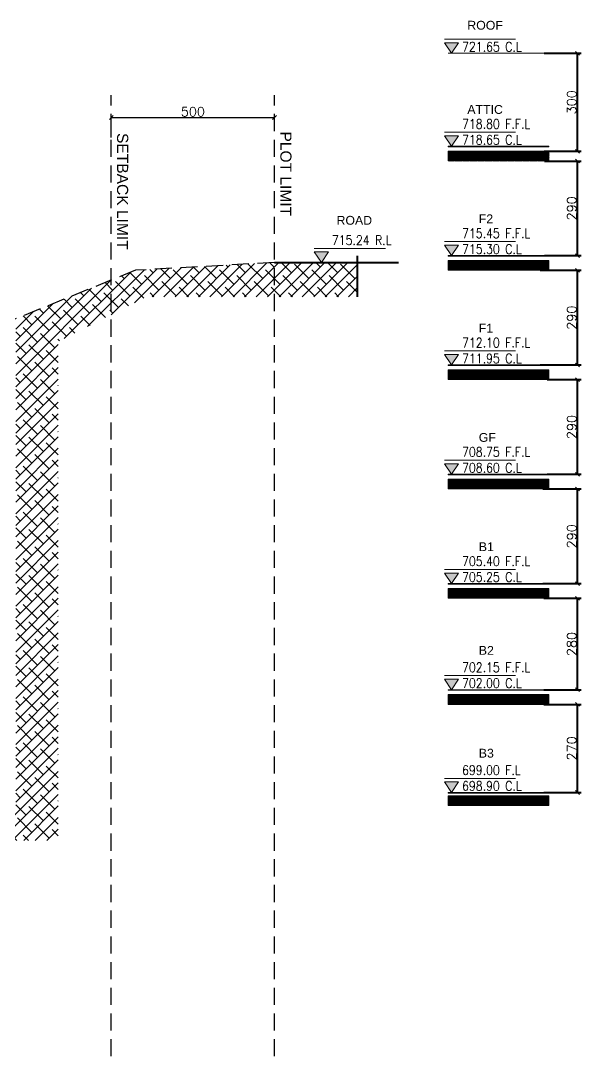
# Model space of a CAD drawing. Header units: metres. Extents: x -322116 to -321123, y -26723 to -26468.
# Drawn here: x -321881.54 to -321864.36, y -26722.59 to -26690.86 of the extents above; entities that cross this region are included whole.
import ezdxf

# ---------------------------------------------------------------- set-up
doc = ezdxf.new("R2010")
doc.units = ezdxf.units.M
doc.header["$LTSCALE"] = 7
doc.header["$MEASUREMENT"] = 0
doc.header["$PDMODE"] = 34
doc.header["$PDSIZE"] = 0.5
doc.linetypes.add('Keyplan G01-C$0$DASHED2', pattern=[0.375, 0.25, -0.125])
for name, color, linetype, lineweight in [('1363TX15X-AS301$0$A-FLOR-IDEN', 4, 'Continuous', 18), ('A-ANNO-TXT3', 6, 'Continuous', 30), ('A-GRID-DIMS', 142, 'Continuous', 9), ('A-WALL-BLWO', 7, 'Continuous', 40), ('L-Structure', 5, 'Continuous', 15), ('plaster', 1, 'Continuous', 0), ('STR HATCH', 8, 'Continuous', 9), ('STR HATCH @ 0.1', 8, 'Continuous', 9), ('STR HATCH @ 0.125', 8, 'Continuous', 9), ('STR HATCH @ 0.25', 8, 'Continuous', 9), ('STR HATCH @ 0.5', 8, 'Continuous', 9), ('STR HATCH @ 1', 8, 'Continuous', 9), ('STR HATCH @ 1000', 8, 'Continuous', 9), ('STR HATCH @ 2', 8, 'Continuous', 9), ('STR HATCH @ 200', 8, 'Continuous', 9), ('XREF-W09-A-ELEV04$0$A--SECT-TILE', 32, 'Continuous', 5)]:
    doc.layers.add(name, color=color, linetype=linetype, lineweight=lineweight)
doc.layers.add('Layer1', color=2, linetype='Continuous')
doc.styles.add('1363TX15X-AS301$0$EG_SIMPLEX', font='SIMPLEX.shx')
doc.styles.add('EG_SIMPLEX', font='SIMPLEX.shx')
doc.styles.get("Standard").update_dxf_attribs({"font": 'romans.shx', "height": 0.5})
doc.dimstyles.new('ERGA-M-0200', dxfattribs={"dimscale": 1.15, "dimtxt": 0.2, "dimasz": 0.2, "dimexe": 0.1, "dimexo": 0.1, "dimgap": 0.06, "dimtad": 1, "dimdec": 1, "dimlfac": 100, "dimrnd": 5, "dimdsep": 46, "dimtxsty": 'EG_SIMPLEX', "dimblk1": 'OBLIQUE', "dimblk2": 'OBLIQUE', "dimsah": 1, "dimcen": 0.3, "dimclrd": 256, "dimclre": 256, "dimclrt": 2, "dimadec": 0, "dimazin": 0, "dimtfac": 1, "dimtdec": 1, "dimtix": 1, "dimtmove": 2, "dimatfit": 3, "dimldrblk": 'OBLIQUE', "dimfxl": 1, "dimtolj": 1, "dimtzin": 0, "dimarcsym": 0})

# ---------------------------------------------------------------- blocks, each defined once
blk = doc.blocks.new('_OBLIQUE')
at = {"color": 0, "linetype": 'ByBlock'}
blk.add_line((-0.5, -0.5), (0.5, 0.5), dxfattribs=at)
blk = doc.blocks.new('*D27')
at = {"layer": 'A-GRID-DIMS', "lineweight": -2, "transparency": 16777216}
for p, q in [((-321878.762, -26694.439), (-321878.762, -26693.712)), ((-321878.762, -26693.827), (-321873.759, -26693.827)), ((-321873.759, -26693.918), (-321873.759, -26693.712))]:
    blk.add_line(p, q, dxfattribs=at)
at = {"layer": 'Defpoints', "color": 0, "transparency": 16777216}
for p in [(-321873.759, -26693.827), (-321873.759, -26694.033), (-321878.762, -26694.554, 0.001)]:
    blk.add_point(p, dxfattribs=at)
at = {"layer": 'A-GRID-DIMS', "lineweight": -2, "transparency": 16777216, "xscale": 0.115, "yscale": 0.115, "zscale": 0.115, "rotation": 180}
blk.add_blockref('_OBLIQUE', (-321878.762, -26693.827), dxfattribs=at)
at = {"layer": 'A-GRID-DIMS', "lineweight": -2, "transparency": 16777216, "xscale": 0.115, "yscale": 0.115, "zscale": 0.115}
blk.add_blockref('_OBLIQUE', (-321873.759, -26693.827), dxfattribs=at)
at = {"layer": 'A-GRID-DIMS', "color": 2, "transparency": 16777216, "insert": (-321876.261, -26693.649), "char_height": 0.2875, "attachment_point": 5, "style": 'EG_SIMPLEX'}
blk.add_mtext('\\A1;500', dxfattribs=at)
blk = doc.blocks.new('*U133')
blk.add_hatch(color=256).paths.add_polyline_path([(150, 225), (-150, 225), (0, 0)])
blk.add_line((-150, 300), (1362, 300))
blk.add_lwpolyline([(-150, 225), (150, 225), (0, 0)], close=True)
at = {"style": '1363TX15X-AS301$0$EG_SIMPLEX', "width": 0.85}
for tag, p in [('F.F.L.', (225, 375)), ('C.L.', (225, 39))]:
    blk.add_attdef(tag, p, '', height=200, dxfattribs=at)
blk = doc.blocks.new('TOPO')
at = {"layer": 'Layer1', "linetype": 'Keyplan G01-C$0$DASHED2', "ltscale": 0.3, "elevation": 0.001}
blk.add_lwpolyline([(-321873.759, -26698.269), (-321878.021, -26698.509), (-321882.959, -26700.509), (-321891.057, -26703.509), (-321903.336, -26707.509), (-321906.638, -26708.209), (-321907.321, -26708.509), (-321908.638, -26709.166), (-321909.064, -26709.509), (-321910.868, -26711.509), (-321912.73, -26713.509)], dxfattribs=at)
at = {"layer": '1363TX15X-AS301$0$A-FLOR-IDEN'}
ref = blk.add_blockref('*U133', (-321912.73, -26713.509, -177.001), dxfattribs=dict(at, xscale=0.00144, yscale=0.00144, zscale=0.00144))
ref.add_attrib('F.F.L.', '700 N.L', (-321912.406, -26712.969, -177.001), dxfattribs={"layer": '0', "height": 0.288, "style": '1363TX15X-AS301$0$EG_SIMPLEX', "width": 0.85})
blk = doc.blocks.new('*U576')
at = {"layer": 'STR HATCH @ 0.1'}
h = blk.add_hatch(dxfattribs=at)
h.set_pattern_fill('ANSI31', color=256, scale=0.001)
h.set_pattern_definition([(45, (-299.711407287, -219.896720744), (-8.8388347648e-06, 8.8388347648e-06), [])])
h.paths.add_polyline_path([(-321867.28, -26694.859), (-321864.196, -26694.859), (-321864.202, -26695.159), (-321867.285, -26695.159)])
h.paths.add_polyline_path([(-321867.285, -26698.209), (-321864.202, -26698.209), (-321864.202, -26698.509), (-321867.285, -26698.509)])
h.paths.add_polyline_path([(-321867.285, -26701.559), (-321864.202, -26701.559), (-321864.202, -26701.859), (-321867.285, -26701.859)])
h.paths.add_polyline_path([(-321867.285, -26704.909), (-321864.202, -26704.909), (-321864.202, -26705.209), (-321867.285, -26705.209)])
h.paths.add_polyline_path([(-321867.285, -26708.259), (-321864.202, -26708.259), (-321864.202, -26708.559), (-321867.285, -26708.559)])
h.paths.add_polyline_path([(-321867.285, -26711.509), (-321864.202, -26711.509), (-321864.202, -26711.809), (-321867.285, -26711.809)])
h.paths.add_polyline_path([(-321867.285, -26714.609), (-321864.202, -26714.609), (-321864.202, -26714.909), (-321867.285, -26714.909)])
at = {"layer": 'STR HATCH @ 0.125'}
h = blk.add_hatch(dxfattribs=at)
h.set_pattern_fill('ANSI31', color=256, scale=0.001)
h.set_pattern_definition([(45, (-299.711407287, -219.896720744), (-1.1048543456e-05, 1.1048543456e-05), [])])
h.paths.add_polyline_path([(-321867.28, -26694.859), (-321864.196, -26694.859), (-321864.202, -26695.159), (-321867.285, -26695.159)])
h.paths.add_polyline_path([(-321867.285, -26698.209), (-321864.202, -26698.209), (-321864.202, -26698.509), (-321867.285, -26698.509)])
h.paths.add_polyline_path([(-321867.285, -26701.559), (-321864.202, -26701.559), (-321864.202, -26701.859), (-321867.285, -26701.859)])
h.paths.add_polyline_path([(-321867.285, -26704.909), (-321864.202, -26704.909), (-321864.202, -26705.209), (-321867.285, -26705.209)])
h.paths.add_polyline_path([(-321867.285, -26708.259), (-321864.202, -26708.259), (-321864.202, -26708.559), (-321867.285, -26708.559)])
h.paths.add_polyline_path([(-321867.285, -26711.509), (-321864.202, -26711.509), (-321864.202, -26711.809), (-321867.285, -26711.809)])
h.paths.add_polyline_path([(-321867.285, -26714.609), (-321864.202, -26714.609), (-321864.202, -26714.909), (-321867.285, -26714.909)])
at = {"layer": 'STR HATCH @ 0.25'}
h = blk.add_hatch(dxfattribs=at)
h.set_pattern_fill('ANSI31', color=256, scale=0.001)
h.set_pattern_definition([(45, (-299.711407287, -219.896720744), (-2.20970869121e-05, 2.20970869121e-05), [])])
h.paths.add_polyline_path([(-321867.28, -26694.859), (-321864.196, -26694.859), (-321864.202, -26695.159), (-321867.285, -26695.159)])
h.paths.add_polyline_path([(-321867.285, -26698.209), (-321864.202, -26698.209), (-321864.202, -26698.509), (-321867.285, -26698.509)])
h.paths.add_polyline_path([(-321867.285, -26701.559), (-321864.202, -26701.559), (-321864.202, -26701.859), (-321867.285, -26701.859)])
h.paths.add_polyline_path([(-321867.285, -26704.909), (-321864.202, -26704.909), (-321864.202, -26705.209), (-321867.285, -26705.209)])
h.paths.add_polyline_path([(-321867.285, -26708.259), (-321864.202, -26708.259), (-321864.202, -26708.559), (-321867.285, -26708.559)])
h.paths.add_polyline_path([(-321867.285, -26711.509), (-321864.202, -26711.509), (-321864.202, -26711.809), (-321867.285, -26711.809)])
h.paths.add_polyline_path([(-321867.285, -26714.609), (-321864.202, -26714.609), (-321864.202, -26714.909), (-321867.285, -26714.909)])
at = {"layer": 'STR HATCH @ 0.5'}
h = blk.add_hatch(dxfattribs=at)
h.set_pattern_fill('ANSI31', color=256, scale=0.001)
h.set_pattern_definition([(45, (-299.711407287, -219.896720744), (-4.41941738242e-05, 4.41941738242e-05), [])])
h.paths.add_polyline_path([(-321867.28, -26694.859), (-321864.196, -26694.859), (-321864.202, -26695.159), (-321867.285, -26695.159)])
h.paths.add_polyline_path([(-321867.285, -26698.209), (-321864.202, -26698.209), (-321864.202, -26698.509), (-321867.285, -26698.509)])
h.paths.add_polyline_path([(-321867.285, -26701.559), (-321864.202, -26701.559), (-321864.202, -26701.859), (-321867.285, -26701.859)])
h.paths.add_polyline_path([(-321867.285, -26704.909), (-321864.202, -26704.909), (-321864.202, -26705.209), (-321867.285, -26705.209)])
h.paths.add_polyline_path([(-321867.285, -26708.259), (-321864.202, -26708.259), (-321864.202, -26708.559), (-321867.285, -26708.559)])
h.paths.add_polyline_path([(-321867.285, -26711.509), (-321864.202, -26711.509), (-321864.202, -26711.809), (-321867.285, -26711.809)])
h.paths.add_polyline_path([(-321867.285, -26714.609), (-321864.202, -26714.609), (-321864.202, -26714.909), (-321867.285, -26714.909)])
at = {"layer": 'STR HATCH @ 1'}
h = blk.add_hatch(dxfattribs=at)
h.set_pattern_fill('ANSI31', color=256, scale=0.001)
h.set_pattern_definition([(45, (-299.71140729, -219.89672074), (-8.83883476483e-05, 8.83883476483e-05), [])])
h.paths.add_polyline_path([(-321867.28, -26694.859), (-321864.196, -26694.859), (-321864.202, -26695.159), (-321867.285, -26695.159)])
h.paths.add_polyline_path([(-321867.285, -26698.209), (-321864.202, -26698.209), (-321864.202, -26698.509), (-321867.285, -26698.509)])
h.paths.add_polyline_path([(-321867.285, -26701.559), (-321864.202, -26701.559), (-321864.202, -26701.859), (-321867.285, -26701.859)])
h.paths.add_polyline_path([(-321867.285, -26704.909), (-321864.202, -26704.909), (-321864.202, -26705.209), (-321867.285, -26705.209)])
h.paths.add_polyline_path([(-321867.285, -26708.259), (-321864.202, -26708.259), (-321864.202, -26708.559), (-321867.285, -26708.559)])
h.paths.add_polyline_path([(-321867.285, -26711.509), (-321864.202, -26711.509), (-321864.202, -26711.809), (-321867.285, -26711.809)])
h.paths.add_polyline_path([(-321867.285, -26714.609), (-321864.202, -26714.609), (-321864.202, -26714.909), (-321867.285, -26714.909)])
at = {"layer": 'STR HATCH @ 1000'}
h = blk.add_hatch(dxfattribs=at)
h.set_pattern_fill('ANSI31', color=256, scale=0.001)
h.set_pattern_definition([(45, (-299.71141, -219.89672), (-0.08838834765, 0.08838834765), [])])
h.paths.add_polyline_path([(-321867.28, -26694.859), (-321864.196, -26694.859), (-321864.202, -26695.159), (-321867.285, -26695.159)])
h.paths.add_polyline_path([(-321867.285, -26698.209), (-321864.202, -26698.209), (-321864.202, -26698.509), (-321867.285, -26698.509)])
h.paths.add_polyline_path([(-321867.285, -26701.559), (-321864.202, -26701.559), (-321864.202, -26701.859), (-321867.285, -26701.859)])
h.paths.add_polyline_path([(-321867.285, -26704.909), (-321864.202, -26704.909), (-321864.202, -26705.209), (-321867.285, -26705.209)])
h.paths.add_polyline_path([(-321867.285, -26708.259), (-321864.202, -26708.259), (-321864.202, -26708.559), (-321867.285, -26708.559)])
h.paths.add_polyline_path([(-321867.285, -26711.509), (-321864.202, -26711.509), (-321864.202, -26711.809), (-321867.285, -26711.809)])
h.paths.add_polyline_path([(-321867.285, -26714.609), (-321864.202, -26714.609), (-321864.202, -26714.909), (-321867.285, -26714.909)])
at = {"layer": 'STR HATCH @ 2'}
h = blk.add_hatch(dxfattribs=at)
h.set_pattern_fill('ANSI31', color=256, scale=0.001)
h.set_pattern_definition([(45, (-299.71140729, -219.89672074), (-0.0001767766952966, 0.0001767766952966), [])])
h.paths.add_polyline_path([(-321867.28, -26694.859), (-321864.196, -26694.859), (-321864.202, -26695.159), (-321867.285, -26695.159)])
h.paths.add_polyline_path([(-321867.285, -26698.209), (-321864.202, -26698.209), (-321864.202, -26698.509), (-321867.285, -26698.509)])
h.paths.add_polyline_path([(-321867.285, -26701.559), (-321864.202, -26701.559), (-321864.202, -26701.859), (-321867.285, -26701.859)])
h.paths.add_polyline_path([(-321867.285, -26704.909), (-321864.202, -26704.909), (-321864.202, -26705.209), (-321867.285, -26705.209)])
h.paths.add_polyline_path([(-321867.285, -26708.259), (-321864.202, -26708.259), (-321864.202, -26708.559), (-321867.285, -26708.559)])
h.paths.add_polyline_path([(-321867.285, -26711.509), (-321864.202, -26711.509), (-321864.202, -26711.809), (-321867.285, -26711.809)])
h.paths.add_polyline_path([(-321867.285, -26714.609), (-321864.202, -26714.609), (-321864.202, -26714.909), (-321867.285, -26714.909)])
at = {"layer": 'STR HATCH @ 200'}
h = blk.add_hatch(dxfattribs=at)
h.set_pattern_fill('ANSI31', color=256, scale=0.001)
h.set_pattern_definition([(45, (-299.711407, -219.89672), (-0.0176776695297, 0.0176776695297), [])])
h.paths.add_polyline_path([(-321867.28, -26694.859), (-321864.196, -26694.859), (-321864.202, -26695.159), (-321867.285, -26695.159)])
h.paths.add_polyline_path([(-321867.285, -26698.209), (-321864.202, -26698.209), (-321864.202, -26698.509), (-321867.285, -26698.509)])
h.paths.add_polyline_path([(-321867.285, -26701.559), (-321864.202, -26701.559), (-321864.202, -26701.859), (-321867.285, -26701.859)])
h.paths.add_polyline_path([(-321867.285, -26704.909), (-321864.202, -26704.909), (-321864.202, -26705.209), (-321867.285, -26705.209)])
h.paths.add_polyline_path([(-321867.285, -26708.259), (-321864.202, -26708.259), (-321864.202, -26708.559), (-321867.285, -26708.559)])
h.paths.add_polyline_path([(-321867.285, -26711.509), (-321864.202, -26711.509), (-321864.202, -26711.809), (-321867.285, -26711.809)])
h.paths.add_polyline_path([(-321867.285, -26714.609), (-321864.202, -26714.609), (-321864.202, -26714.909), (-321867.285, -26714.909)])
blk = doc.blocks.new('*D95')
at = {"layer": 'A-GRID-DIMS', "lineweight": -2, "transparency": 16777216}
for p, q in [((-321864.333, -26695.159), (-321863.211, -26695.159)), ((-321863.326, -26698.059), (-321863.326, -26695.159)), ((-321864.333, -26698.059), (-321863.211, -26698.059))]:
    blk.add_line(p, q, dxfattribs=at)
at = {"layer": 'Defpoints', "color": 0, "transparency": 16777216}
for p in [(-321864.448, -26695.159), (-321863.326, -26695.159), (-321864.448, -26698.059)]:
    blk.add_point(p, dxfattribs=at)
at = {"layer": 'A-GRID-DIMS', "lineweight": -2, "transparency": 16777216, "xscale": 0.115, "yscale": 0.115, "zscale": 0.115}
for p, rotation in [((-321863.326, -26695.159), 90), ((-321863.326, -26698.059), 270)]:
    blk.add_blockref('_OBLIQUE', p, dxfattribs=dict(at, rotation=rotation))
at = {"layer": 'A-GRID-DIMS', "color": 2, "transparency": 16777216, "insert": (-321863.504, -26696.609), "char_height": 0.2875, "attachment_point": 5, "rotation": 90, "style": 'EG_SIMPLEX'}
blk.add_mtext('\\A1;290', dxfattribs=at)
blk = doc.blocks.new('*D96')
at = {"layer": 'A-GRID-DIMS', "lineweight": -2, "transparency": 16777216}
for p, q in [((-321864.351, -26691.859), (-321863.211, -26691.859)), ((-321863.326, -26694.859), (-321863.326, -26691.859)), ((-321864.351, -26694.859), (-321863.211, -26694.859))]:
    blk.add_line(p, q, dxfattribs=at)
at = {"layer": 'Defpoints', "color": 0, "transparency": 16777216}
for p in [(-321864.466, -26691.859, -0.001), (-321863.326, -26691.859), (-321864.466, -26694.859)]:
    blk.add_point(p, dxfattribs=at)
at = {"layer": 'A-GRID-DIMS', "lineweight": -2, "transparency": 16777216, "xscale": 0.115, "yscale": 0.115, "zscale": 0.115}
for p, rotation in [((-321863.326, -26691.859), 90), ((-321863.326, -26694.859), 270)]:
    blk.add_blockref('_OBLIQUE', p, dxfattribs=dict(at, rotation=rotation))
at = {"layer": 'A-GRID-DIMS', "color": 2, "transparency": 16777216, "insert": (-321863.504, -26693.359), "char_height": 0.2875, "attachment_point": 5, "rotation": 90, "style": 'EG_SIMPLEX'}
blk.add_mtext('\\A1;300', dxfattribs=at)
blk = doc.blocks.new('*D97')
at = {"layer": 'A-GRID-DIMS', "lineweight": -2, "transparency": 16777216}
for p, q in [((-321864.362, -26708.559), (-321863.211, -26708.559)), ((-321863.326, -26711.359), (-321863.326, -26708.559)), ((-321864.362, -26711.359), (-321863.211, -26711.359))]:
    blk.add_line(p, q, dxfattribs=at)
at = {"layer": 'Defpoints', "color": 0, "transparency": 16777216}
for p in [(-321864.477, -26708.559, 0.001), (-321863.326, -26708.559), (-321864.477, -26711.359, 0.001)]:
    blk.add_point(p, dxfattribs=at)
at = {"layer": 'A-GRID-DIMS', "lineweight": -2, "transparency": 16777216, "xscale": 0.115, "yscale": 0.115, "zscale": 0.115}
for p, rotation in [((-321863.326, -26708.559), 90), ((-321863.326, -26711.359), 270)]:
    blk.add_blockref('_OBLIQUE', p, dxfattribs=dict(at, rotation=rotation))
at = {"layer": 'A-GRID-DIMS', "color": 2, "transparency": 16777216, "insert": (-321863.504, -26709.959), "char_height": 0.2875, "attachment_point": 5, "rotation": 90, "style": 'EG_SIMPLEX'}
blk.add_mtext('\\A1;280', dxfattribs=at)
blk = doc.blocks.new('*D98')
at = {"layer": 'A-GRID-DIMS', "lineweight": -2, "transparency": 16777216}
for p, q in [((-321864.387, -26705.209), (-321863.211, -26705.209)), ((-321863.326, -26708.109), (-321863.326, -26705.209)), ((-321864.387, -26708.109), (-321863.211, -26708.109))]:
    blk.add_line(p, q, dxfattribs=at)
at = {"layer": 'Defpoints', "color": 0, "transparency": 16777216}
for p in [(-321864.502, -26705.209), (-321863.326, -26705.209), (-321864.502, -26708.109, 0.001)]:
    blk.add_point(p, dxfattribs=at)
at = {"layer": 'A-GRID-DIMS', "lineweight": -2, "transparency": 16777216, "xscale": 0.115, "yscale": 0.115, "zscale": 0.115}
for p, rotation in [((-321863.326, -26705.209), 90), ((-321863.326, -26708.109), 270)]:
    blk.add_blockref('_OBLIQUE', p, dxfattribs=dict(at, rotation=rotation))
at = {"layer": 'A-GRID-DIMS', "color": 2, "transparency": 16777216, "insert": (-321863.504, -26706.659), "char_height": 0.2875, "attachment_point": 5, "rotation": 90, "style": 'EG_SIMPLEX'}
blk.add_mtext('\\A1;290', dxfattribs=at)
blk = doc.blocks.new('*D99')
at = {"layer": 'A-GRID-DIMS', "lineweight": -2, "transparency": 16777216}
for p, q in [((-321864.256, -26701.859), (-321863.211, -26701.859)), ((-321863.326, -26704.759), (-321863.326, -26701.859)), ((-321864.256, -26704.759), (-321863.211, -26704.759))]:
    blk.add_line(p, q, dxfattribs=at)
at = {"layer": 'Defpoints', "color": 0, "transparency": 16777216}
for p in [(-321864.371, -26701.859), (-321863.326, -26701.859), (-321864.371, -26704.759)]:
    blk.add_point(p, dxfattribs=at)
at = {"layer": 'A-GRID-DIMS', "lineweight": -2, "transparency": 16777216, "xscale": 0.115, "yscale": 0.115, "zscale": 0.115}
for p, rotation in [((-321863.326, -26701.859), 90), ((-321863.326, -26704.759), 270)]:
    blk.add_blockref('_OBLIQUE', p, dxfattribs=dict(at, rotation=rotation))
at = {"layer": 'A-GRID-DIMS', "color": 2, "transparency": 16777216, "insert": (-321863.504, -26703.309), "char_height": 0.2875, "attachment_point": 5, "rotation": 90, "style": 'EG_SIMPLEX'}
blk.add_mtext('\\A1;290', dxfattribs=at)
blk = doc.blocks.new('*D100')
at = {"layer": 'A-GRID-DIMS', "lineweight": -2, "transparency": 16777216}
for p, q in [((-321864.468, -26698.509), (-321863.211, -26698.509)), ((-321863.326, -26701.409), (-321863.326, -26698.509)), ((-321864.468, -26701.409), (-321863.211, -26701.409))]:
    blk.add_line(p, q, dxfattribs=at)
at = {"layer": 'Defpoints', "color": 0, "transparency": 16777216}
for p in [(-321864.583, -26698.509), (-321863.326, -26698.509), (-321864.583, -26701.409)]:
    blk.add_point(p, dxfattribs=at)
at = {"layer": 'A-GRID-DIMS', "lineweight": -2, "transparency": 16777216, "xscale": 0.115, "yscale": 0.115, "zscale": 0.115}
for p, rotation in [((-321863.326, -26698.509), 90), ((-321863.326, -26701.409), 270)]:
    blk.add_blockref('_OBLIQUE', p, dxfattribs=dict(at, rotation=rotation))
at = {"layer": 'A-GRID-DIMS', "color": 2, "transparency": 16777216, "insert": (-321863.504, -26699.959), "char_height": 0.2875, "attachment_point": 5, "rotation": 90, "style": 'EG_SIMPLEX'}
blk.add_mtext('\\A1;290', dxfattribs=at)
blk = doc.blocks.new('*D101')
at = {"layer": 'A-GRID-DIMS', "lineweight": -2, "transparency": 16777216}
for p, q in [((-321864.362, -26711.809), (-321863.211, -26711.809)), ((-321863.326, -26714.509), (-321863.326, -26711.809)), ((-321864.362, -26714.509), (-321863.211, -26714.509))]:
    blk.add_line(p, q, dxfattribs=at)
at = {"layer": 'Defpoints', "color": 0, "transparency": 16777216}
for p in [(-321864.477, -26711.809, 0.001), (-321863.326, -26711.809), (-321864.477, -26714.509, 0.001)]:
    blk.add_point(p, dxfattribs=at)
at = {"layer": 'A-GRID-DIMS', "lineweight": -2, "transparency": 16777216, "xscale": 0.115, "yscale": 0.115, "zscale": 0.115}
for p, rotation in [((-321863.326, -26711.809), 90), ((-321863.326, -26714.509), 270)]:
    blk.add_blockref('_OBLIQUE', p, dxfattribs=dict(at, rotation=rotation))
at = {"layer": 'A-GRID-DIMS', "color": 2, "transparency": 16777216, "insert": (-321863.504, -26713.159), "char_height": 0.2875, "attachment_point": 5, "rotation": 90, "style": 'EG_SIMPLEX'}
blk.add_mtext('\\A1;270', dxfattribs=at)
blk = doc.blocks.new('N666')
at = {"layer": 'L-Structure', "linetype": 'Continuous'}
blk.add_line((-321864.2019, -26691.8587, -0.0005), (-321867.2854, -26691.8587, -0.0005), dxfattribs=at)
for points in [[(-321867.2854, -26694.8587), (-321864.2019, -26694.8587), (-321864.2019, -26695.1587), (-321867.2854, -26695.1587)], [(-321867.2854, -26698.2087), (-321864.2019, -26698.2087), (-321864.2019, -26698.5087), (-321867.2854, -26698.5087)], [(-321867.2854, -26701.5587), (-321864.2019, -26701.5587), (-321864.2019, -26701.8587), (-321867.2854, -26701.8587)], [(-321867.2854, -26704.9087), (-321864.2019, -26704.9087), (-321864.2019, -26705.2087), (-321867.2854, -26705.2087)]]:
    blk.add_lwpolyline(points, close=True, dxfattribs=at)
at = {"layer": 'L-Structure', "linetype": 'Continuous', "elevation": 0.0007}
for points in [[(-321867.2854, -26708.2587), (-321864.2019, -26708.2587), (-321864.2019, -26708.5587), (-321867.2854, -26708.5587)], [(-321867.2854, -26711.5087), (-321864.2019, -26711.5087), (-321864.2019, -26711.8087), (-321867.2854, -26711.8087)], [(-321867.2854, -26714.6087), (-321864.2019, -26714.6087), (-321864.2019, -26714.9087), (-321867.2854, -26714.9087)]]:
    blk.add_lwpolyline(points, close=True, dxfattribs=at)
at = {"layer": 'XREF-W09-A-ELEV04$0$A--SECT-TILE'}
for points in [[(-321867.2854, -26694.7087), (-321864.2019, -26694.7087), (-321864.2019, -26694.7287), (-321867.2854, -26694.7287)], [(-321867.2854, -26698.0587), (-321864.2019, -26698.0587), (-321864.2019, -26698.0787), (-321867.2854, -26698.0787)], [(-321867.2854, -26701.4087), (-321864.2019, -26701.4087), (-321864.2019, -26701.4287), (-321867.2854, -26701.4287)], [(-321867.2854, -26704.7587), (-321864.2019, -26704.7587), (-321864.2019, -26704.7787), (-321867.2854, -26704.7787)]]:
    blk.add_lwpolyline(points, close=True, dxfattribs=at)
at = {"layer": 'XREF-W09-A-ELEV04$0$A--SECT-TILE', "elevation": 0.0007}
for points in [[(-321867.2854, -26708.1087), (-321864.2019, -26708.1087), (-321864.2019, -26708.1287), (-321867.2854, -26708.1287)], [(-321867.2854, -26711.3587), (-321864.2019, -26711.3587), (-321864.2019, -26711.3787), (-321867.2854, -26711.3787)], [(-321867.2854, -26714.5087), (-321864.2019, -26714.5087), (-321864.2019, -26714.5287), (-321867.2854, -26714.5287)]]:
    blk.add_lwpolyline(points, close=True, dxfattribs=at)
at = {"layer": '1363TX15X-AS301$0$A-FLOR-IDEN'}
ref = blk.add_blockref('*U133', (-321867.1864, -26691.8587, -0.0005), dxfattribs=dict(at, xscale=0.00144, yscale=0.00144, zscale=0.00144))
ref.add_attrib('C.L.', '721.65 C.L', (-321866.8624, -26691.8021, -0.0005), dxfattribs={"layer": '0', "height": 0.288, "style": '1363TX15X-AS301$0$EG_SIMPLEX', "width": 0.85})
at = {"layer": '1363TX15X-AS301$0$A-FLOR-IDEN', "xscale": 0.00144, "yscale": 0.00144, "zscale": 0.00144}
for p, values in [((-321867.1864, -26694.7087, 0.0007), {'C.L.': '718.65 C.L', 'F.F.L.': '718.80 F.F.L'}), ((-321867.1864, -26698.0587, 0.0007), {'C.L.': '715.30 C.L', 'F.F.L.': '715.45 F.F.L'}), ((-321867.1864, -26701.4087, 0.0007), {'C.L.': '711.95 C.L', 'F.F.L.': '712.10 F.F.L'}), ((-321867.1864, -26704.7587, 0.0007), {'C.L.': '708.60 C.L', 'F.F.L.': '708.75 F.F.L'}), ((-321867.1864, -26708.1087, 0.0007), {'C.L.': '705.25 C.L', 'F.F.L.': '705.40 F.F.L'}), ((-321867.1864, -26711.3587, 0.0007), {'C.L.': '702.00 C.L', 'F.F.L.': '702.15 F.F.L'}), ((-321867.1864, -26714.5087, 0.0007), {'C.L.': '698.90 C.L', 'F.F.L.': '699.00 F.L'})]:
    blk.add_blockref('*U133', p, dxfattribs=at).add_auto_attribs(values)
at = {"layer": 'STR HATCH'}
blk.add_blockref('*U576', (0, 0), dxfattribs=at)
at = {"layer": 'A-ANNO-TXT3', "lineweight": 5, "char_height": 0.27, "attachment_point": 1, "rotation": 359.90083}
for s, insert in [('\\A1;{\\fArial Unicode MS|b0|i0|c0|p34;ROOF}', (-321866.702, -26690.8635, -0.0012)), ('\\A1;{\\fArial Unicode MS|b0|i0|c0|p34;ATTIC}', (-321866.702, -26693.4437)), ('\\A1;{\\fArial Unicode MS|b0|i0|c0|p34;F2}', (-321866.3509, -26696.7937)), ('\\A1;{\\fArial Unicode MS|b0|i0|c0|p34;F1}', (-321866.3509, -26700.1437)), ('\\A1;{\\fArial Unicode MS|b0|i0|c0|p34;GF}', (-321866.3509, -26703.4937)), ('\\A1;{\\fArial Unicode MS|b0|i0|c0|p34;B2 }', (-321866.3509, -26710.0202)), ('\\A1;{\\fArial Unicode MS|b0|i0|c0|p34;B3}', (-321866.3509, -26713.1702))]:
    blk.add_mtext_dynamic_manual_height_columns(s, width=1.423931, gutter_width=3.0774, heights=[0.4674], dxfattribs=dict(at, insert=insert))
at = {"layer": 'A-ANNO-TXT3', "lineweight": 5, "insert": (-321866.3509, -26706.8437), "char_height": 0.27, "width": 5.925218, "attachment_point": 1, "rotation": 359.90083}
blk.add_mtext('\\A1;{\\fArial Unicode MS|b0|i0|c0|p34;B1\\P}', dxfattribs=at)
at = {"layer": 'A-GRID-DIMS'}
for base, p1, p2, picture, middle in [((-321863.3258, -26691.8587), (-321864.4663, -26694.8587), (-321864.4663, -26691.8587, -0.0005), '*D96', (-321863.5041, -26693.3587)), ((-321863.3258, -26695.1587), (-321864.4476, -26698.0587), (-321864.4476, -26695.1587), '*D95', (-321863.5041, -26696.6087)), ((-321863.3258, -26698.5087), (-321864.5833, -26701.4087), (-321864.5833, -26698.5087), '*D100', (-321863.5041, -26699.9587)), ((-321863.3258, -26701.8587), (-321864.3714, -26704.7587), (-321864.3714, -26701.8587), '*D99', (-321863.5041, -26703.3087)), ((-321863.3258, -26705.2087), (-321864.5017, -26708.1087, 0.0007), (-321864.5017, -26705.2087), '*D98', (-321863.5041, -26706.6587)), ((-321863.3258, -26708.5587), (-321864.477, -26711.3587, 0.0007), (-321864.477, -26708.5587, 0.0007), '*D97', (-321863.5041, -26709.9587)), ((-321863.3258, -26711.8087), (-321864.477, -26714.5087, 0.0007), (-321864.477, -26711.8087, 0.0007), '*D101', (-321863.5041, -26713.1587))]:
    dim = blk.add_linear_dim(base=base, p1=p1, p2=p2, angle=90, dimstyle='ERGA-M-0200', override={"dimtxt": 0.25, "dimasz": 0.1, "dimgap": 0.03, "dimfxl": 100}, dxfattribs=at)
    dim.commit()
    dim.dimension.update_dxf_attribs({"geometry": picture, "text_midpoint": middle})

msp = doc.modelspace()

# ---------------------------------------------------------------- hatches: boundary and pattern name
at = {"layer": 'plaster'}
h = msp.add_hatch(dxfattribs=at)
h.set_pattern_fill('ANSI38', color=256, scale=2)
h.paths.add_polyline_path([(-321871.2168, -26698.2687), (-321873.7587, -26698.2687), (-321873.7587, -26699.3162), (-321871.2168, -26699.3162)])
h.paths.add_polyline_path([(-321873.7587, -26698.2687), (-321878.021, -26698.5087), (-321878.7623, -26698.809), (-321878.7623, -26699.8667), (-321877.6813, -26699.3162), (-321873.7587, -26699.3162)])
h.paths.add_polyline_path([(-321878.7623, -26698.809), (-321881.6857, -26699.9929), (-321881.6857, -26701.8587), (-321881.6857, -26705.2087), (-321881.6857, -26708.5587), (-321881.6857, -26714.9087), (-321906.6385, -26714.9087), (-321906.6385, -26709.1659), (-321908.6385, -26709.1683), (-321908.6385, -26712.4336), (-321907.4976, -26712.4336), (-321907.4976, -26715.9813), (-321880.3848, -26715.9813), (-321880.3848, -26700.6929), (-321878.7623, -26699.8667)])
h.paths.add_polyline_path([(-321908.6385, -26709.1683), (-321908.6405, -26709.1683), (-321911.6385, -26712.7207), (-321911.6385, -26719.7087), (-321911.6385, -26720.6938), (-321910.5709, -26720.6938), (-321910.5709, -26712.4336), (-321908.6385, -26712.4336)])
h.paths.add_polyline_path([(-321911.6385, -26719.7087), (-321915.0219, -26719.7087), (-321915.0219, -26720.6938), (-321911.6385, -26720.6938)])
h.paths.add_polyline_path([(-321908.08, -26712.9139), (-321907.1969, -26712.9139), (-321907.1969, -26712.4827), (-321908.08, -26712.4827)], flags=25)
h.paths.add_polyline_path([(-321912.4777, -26713.0407), (-321910.8999, -26713.0407), (-321910.8999, -26712.6087), (-321912.4777, -26712.6087)], flags=9)

# ---------------------------------------------------------------- linework, layer by layer
at = {"layer": 'A-WALL-BLWO'}
msp.add_line((-321871.2168, -26699.3162, 0.0007), (-321871.2168, -26698.0639, 0.0007), dxfattribs=at)
at = {"layer": 'A-WALL-BLWO', "elevation": 0.0007}
msp.add_lwpolyline([(-321873.7587, -26698.2687), (-321869.958, -26698.2687)], dxfattribs=at)
at = {"layer": 'Layer1', "linetype": 'Keyplan G01-C$0$DASHED2', "ltscale": 0.3}
for p, q in [((-321878.7623, -26722.5929, 0.0007), (-321878.7623, -26693.1435, 0.0007)), ((-321873.7587, -26722.5929), (-321873.7587, -26693.1435))]:
    msp.add_line(p, q, dxfattribs=at)

# ---------------------------------------------------------------- block references
at = {"layer": '1363TX15X-AS301$0$A-FLOR-IDEN'}
ref = msp.add_blockref('*U133', (-321872.3251, -26698.2687, 0.0007), dxfattribs=dict(at, xscale=0.00144, yscale=0.00144, zscale=0.00144))
ref.add_attrib('F.F.L.', '715.24 R.L', (-321872.0011, -26697.7287, 0.0007), dxfattribs={"layer": '0', "height": 0.288, "style": '1363TX15X-AS301$0$EG_SIMPLEX', "width": 0.85})
at = {"layer": 'A-WALL-BLWO'}
for name, p in [('N666', (-1.1506, 0)), ('TOPO', (0, 0))]:
    msp.add_blockref(name, p, dxfattribs=at)

# ---------------------------------------------------------------- texts
at = {"layer": 'A-ANNO-TXT3', "lineweight": 5, "char_height": 0.341116, "attachment_point": 9, "rotation": 269.90083}
for s, insert in [('{\\fArial Unicode MS|b0|i0|c0|p34;SETBACK LIMIT}', (-321878.5936, -26697.8763, 0.0007)), ('{\\fArial Unicode MS|b0|i0|c0|p34;PLOT LIMIT}', (-321873.5899, -26696.8482, 0))]:
    msp.add_mtext_dynamic_manual_height_columns(s, width=4.17223, gutter_width=5.1289, heights=[0.3528], dxfattribs=dict(at, insert=insert))
at = {"layer": 'A-ANNO-TXT3', "lineweight": 5, "insert": (-321871.8597, -26696.8406), "char_height": 0.27, "width": 5.925218, "attachment_point": 1, "rotation": 359.90083}
msp.add_mtext('\\A1;{\\fArial Unicode MS|b0|i0|c0|p34;ROAD\\P}', dxfattribs=at)

# ---------------------------------------------------------------- dimensions: what is measured, and where the dimension line sits
at = {"layer": 'A-GRID-DIMS'}
dim = msp.add_linear_dim(base=(-321873.7587, -26693.8273), p1=(-321878.7623, -26694.5538, 0.0007), p2=(-321873.7587, -26694.0331), dimstyle='ERGA-M-0200', override={"dimtxt": 0.25, "dimasz": 0.1, "dimgap": 0.03, "dimfxl": 100}, dxfattribs=at)
dim.commit()
dim.dimension.update_dxf_attribs({"geometry": '*D27', "text_midpoint": (-321876.2605, -26693.6491)})

doc.saveas('drawing.dxf')
